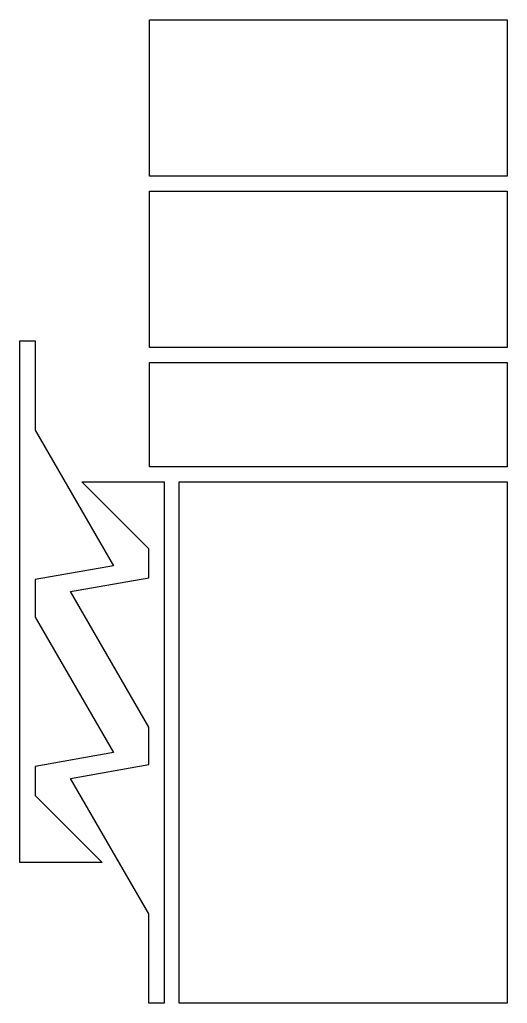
# Model space of a CAD drawing. Header units: millimetres. Extents: x -123 to 292, y 0 to 838.
import ezdxf

# ---------------------------------------------------------------- set-up
doc = ezdxf.new("R2010")
doc.units = ezdxf.units.MM
doc.layers.get('0').update_dxf_attribs({"linetype": 'CONTINUOUS'})

msp = doc.modelspace()

# ---------------------------------------------------------------- linework, layer by layer
for points in [[(-12.7, 704.85), (-12.7, 838.2), (292.1, 838.2), (292.1, 704.85)], [(-12.7, 558.8), (-12.7, 692.15), (292.1, 692.15), (292.1, 558.8)], [(-110, 564.5), (-110, 488.3), (-43.33, 372.82), (-110, 361.06), (-110, 329.1), (-43.33, 213.62), (-110, 201.86), (-110, 177.15), (-52.85, 120), (-123.1, 120), (-123.1, 564.5)], [(-12.7, 457.2), (-12.7, 546.1), (292.1, 546.1), (292.1, 457.2)], [(0, 0), (-13.1, 0), (-13.1, 76.2), (-79.78, 191.68), (-13.1, 203.44), (-13.1, 235.4), (-79.78, 350.88), (-13.1, 362.64), (-13.1, 387.35), (-70.25, 444.5), (0, 444.5)], [(12.7, 0), (12.7, 444.5), (292.1, 444.5), (292.1, 0)]]:
    msp.add_lwpolyline(points, close=True)

doc.saveas('drawing.dxf')
